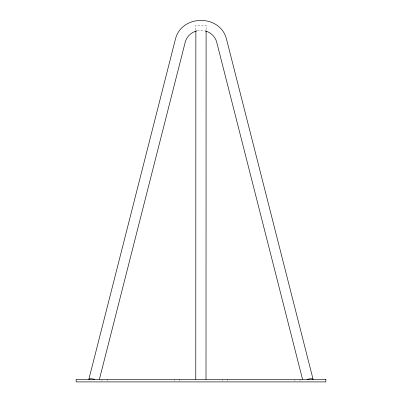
<?xml version="1.0" encoding="UTF-8"?>
<svg xmlns="http://www.w3.org/2000/svg" width="402" height="402" viewBox="0 0 402 402"><rect width="100%" height="100%" fill="white"/><g stroke="black" fill="none" stroke-linecap="round" stroke-linejoin="round"><path stroke-width="0.3" stroke-dasharray="2.01 1.51" d="M195.859 30.24L195.864 25.215L206.095 25.215L206.095 30.24M197.342 30.778L200.97 30.331L204.593 30.778M300.038 379.342L300.038 380.875M294.917 379.855L294.917 380.875M227.678 379.342L227.678 380.875M222.562 379.855L222.562 380.875M179.438 379.342L179.438 380.875M174.322 379.855L174.322 380.875M107.083 379.342L107.083 380.875M101.962 379.855L101.962 380.875"/><path stroke-width="0.6" d="M195.779 379.342L195.859 30.869M206.01 379.342L206.095 30.869M99.405 379.342L185.227 42.165C186.654 36.652 191.302 32.175 196.834 30.894M307.369 379.342L307.786 379.232A5.115 1.452 -14.3 0 1 313.093 379.342L226.627 39.637C220.783 14.02 181.151 14.02 175.307 39.637L88.847 379.342A5.115 1.452 14.3 0 1 94.153 379.232L94.57 379.342M205.1 30.894C210.638 32.175 215.281 36.652 216.708 42.165L302.535 379.342M325.861 379.342L76.139 379.342L76.139 381.9L325.861 381.9L325.861 379.342"/></g></svg>
